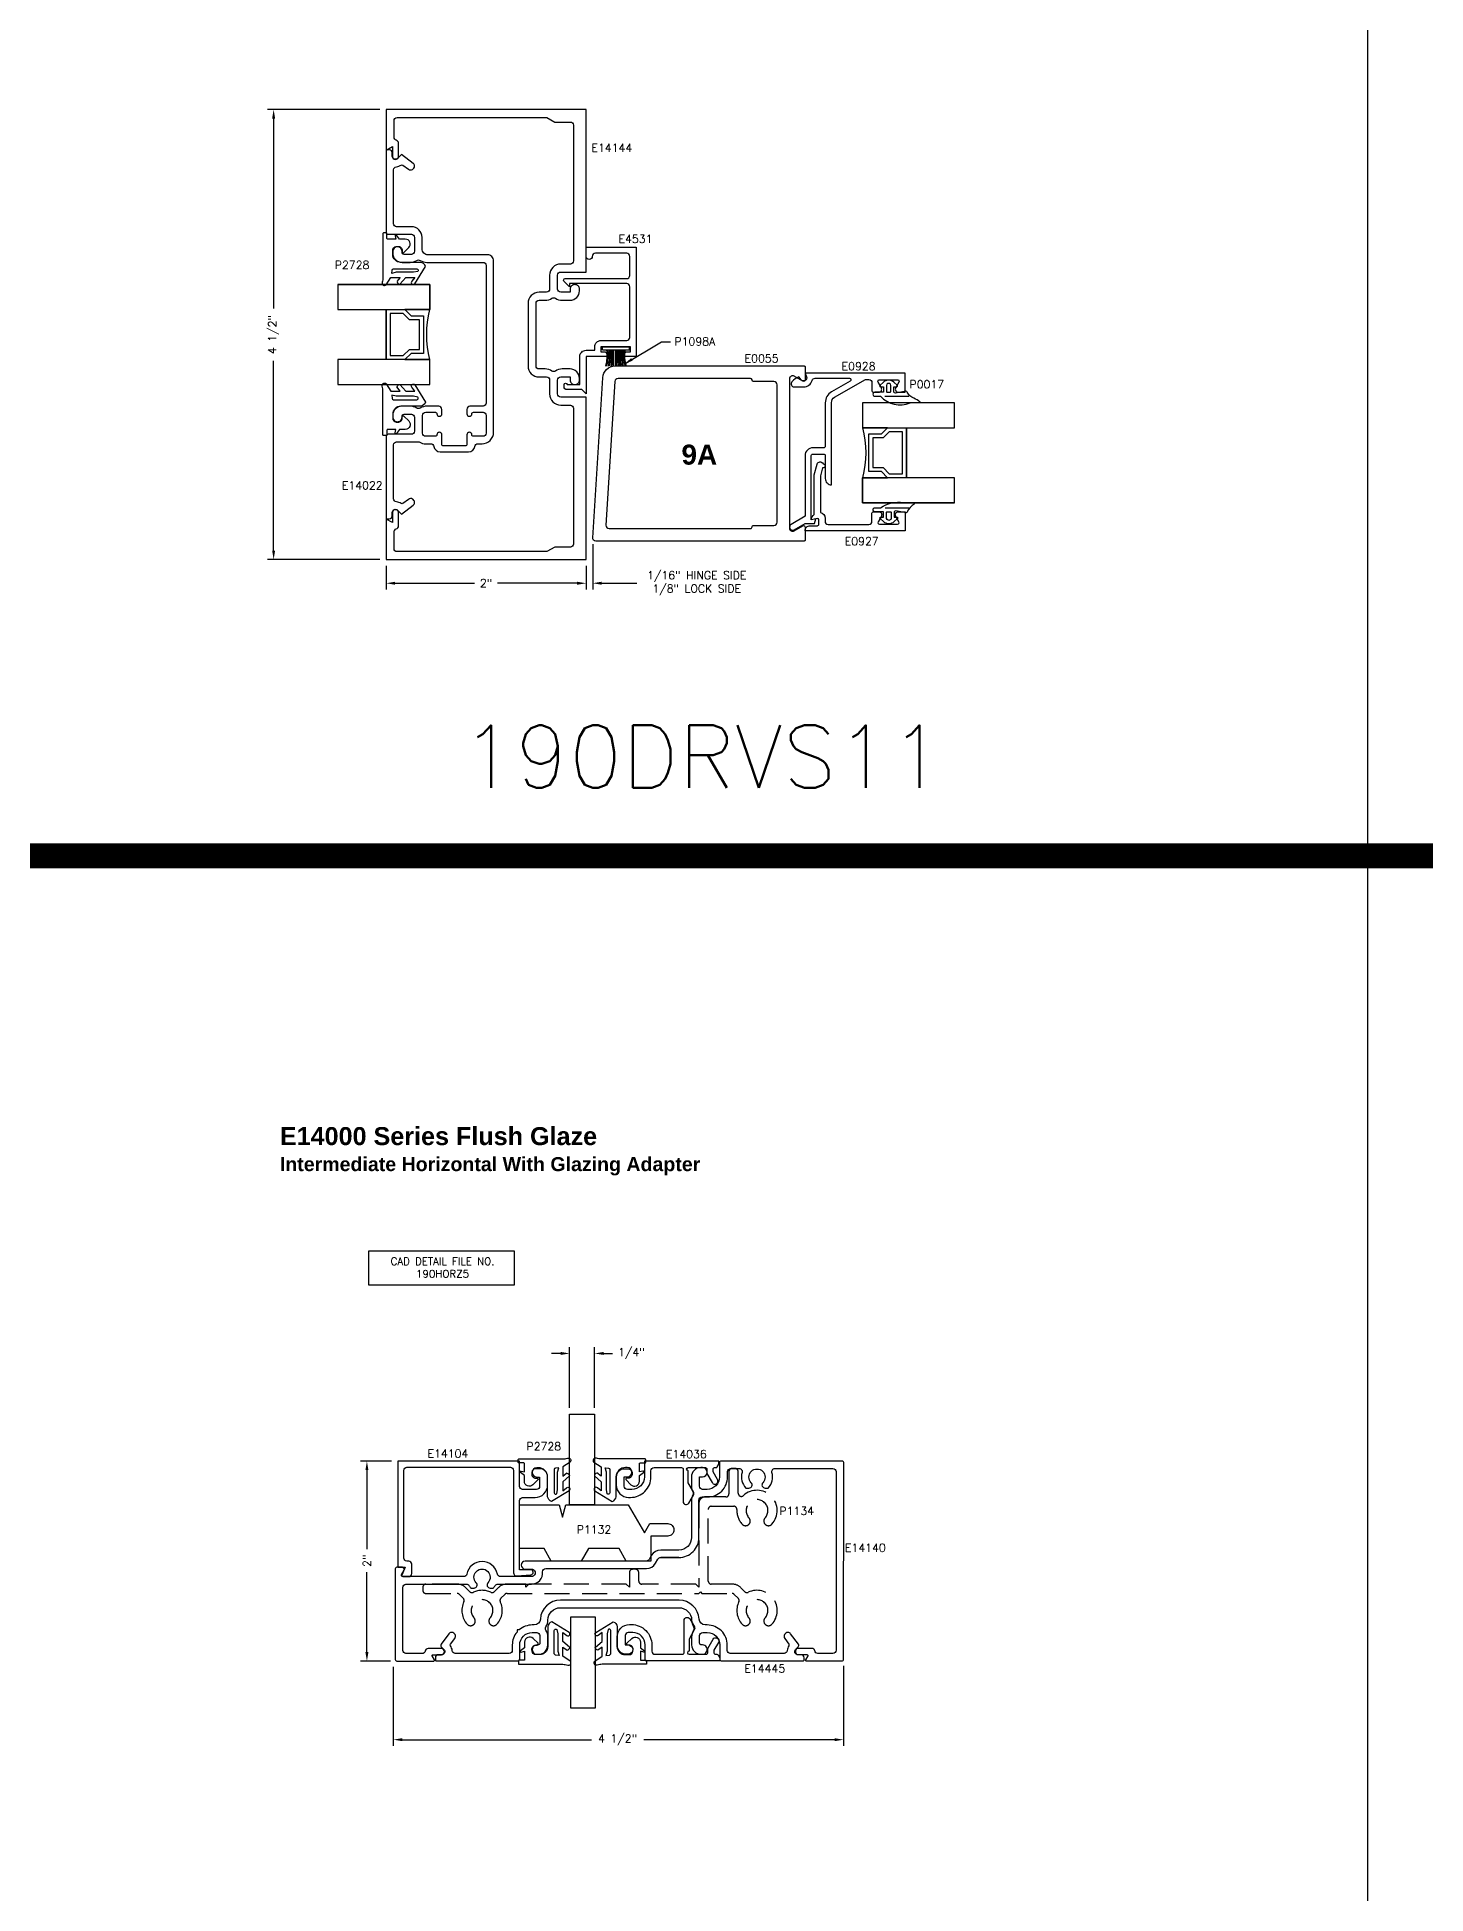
# Model space of a CAD drawing. Extents: x 0 to 139, y -24 to 89.
# Drawn here: x 28.54 to 42.43, y 29.16 to 47.72 of the extents above; entities that cross this region are included whole.
import ezdxf

# ---------------------------------------------------------------- set-up
doc = ezdxf.new("R2010")
doc.units = 0
doc.header["$MEASUREMENT"] = 0
doc.linetypes.add('HIDDEN', pattern=[0.375, 0.25, -0.125])
doc.layers.get('DEFPOINTS').update_dxf_attribs({"linetype": 'CONTINUOUS'})
for name, color, linetype in [('R-ANNO-DIMS', 3, 'CONTINUOUS'), ('R-ANNO-TEXT', 6, 'CONTINUOUS'), ('R-DET1', 4, 'CONTINUOUS'), ('R-DET2', 2, 'CONTINUOUS'), ('R-DET3', 5, 'CONTINUOUS'), ('R-OTLN', 1, 'CONTINUOUS'), ('R-PAT1', 5, 'CONTINUOUS'), ('TITLE', 7, 'CONTINUOUS')]:
    doc.layers.add(name, color=color, linetype=linetype)
doc.styles.get("Standard").update_dxf_attribs({"font": 'simplex'})
doc.dimstyles.new('1X', dxfattribs={"dimtxt": 0.08, "dimasz": 0.09, "dimexe": 0.0625, "dimexo": 0.0625, "dimgap": 0.062, "dimtad": 0, "dimdec": 5, "dimzin": 4, "dimtxsty": 'STANDARD', "dimcen": 0, "dimclrd": 256, "dimclre": 256, "dimclrt": 256, "dimazin": 3, "dimtfac": 1, "dimtdec": 5, "dimtofl": 0, "dimtmove": 0, "dimatfit": 3, "dimtolj": 1, "dimtzin": 4})

# ---------------------------------------------------------------- blocks, each defined once
blk = doc.blocks.new('*D42')
at = {"layer": 'DEFPOINTS', "color": 0}
for p in [(30.909, 46.999), (32.034, 46.999), (32.034, 42.499)]:
    blk.add_point(p, dxfattribs=at)
at = {"layer": 'R-ANNO-DIMS'}
for p, q in [((31.971, 46.999), (30.846, 46.999)), ((30.909, 46.909), (30.909, 45.011)), ((30.909, 42.589), (30.909, 44.487)), ((31.971, 42.499), (30.846, 42.499))]:
    blk.add_line(p, q, dxfattribs=at)
for points in [[(30.894, 46.909), (30.924, 46.909), (30.909, 46.999)], [(30.894, 42.589), (30.924, 42.589), (30.909, 42.499)]]:
    blk.add_solid(points, dxfattribs=at)
at = {"layer": 'R-ANNO-DIMS', "insert": (30.909, 44.749), "char_height": 0.08, "attachment_point": 5, "rotation": 90}
blk.add_mtext('\\A1;4 1/2"', dxfattribs=at)
blk = doc.blocks.new('*D43')
at = {"layer": 'DEFPOINTS', "color": 0}
for p in [(32.034, 42.499), (34.034, 42.499), (34.034, 42.263)]:
    blk.add_point(p, dxfattribs=at)
at = {"layer": 'R-ANNO-DIMS'}
for p, q in [((32.034, 42.437), (32.034, 42.2)), ((34.034, 42.437), (34.034, 42.2)), ((32.124, 42.263), (32.918, 42.263)), ((33.944, 42.263), (33.149, 42.263))]:
    blk.add_line(p, q, dxfattribs=at)
for points in [[(32.124, 42.278), (32.124, 42.248), (32.034, 42.263)], [(33.944, 42.278), (33.944, 42.248), (34.034, 42.263)]]:
    blk.add_solid(points, dxfattribs=at)
at = {"layer": 'R-ANNO-DIMS', "insert": (33.034, 42.263), "char_height": 0.08, "attachment_point": 5}
blk.add_mtext('\\A1;2"', dxfattribs=at)
blk = doc.blocks.new('*D44')
at = {"layer": 'DEFPOINTS', "color": 0}
for p in [(34.1, 42.716), (34.034, 42.499), (34.1, 42.263)]:
    blk.add_point(p, dxfattribs=at)
at = {"layer": 'R-ANNO-DIMS'}
for p, q in [((34.1, 42.654), (34.1, 42.2)), ((34.034, 42.437), (34.034, 42.2)), ((33.944, 42.263), (33.854, 42.263)), ((34.19, 42.263), (34.543, 42.263))]:
    blk.add_line(p, q, dxfattribs=at)
for points in [[(33.944, 42.278), (33.944, 42.248), (34.034, 42.263)], [(34.19, 42.278), (34.19, 42.248), (34.1, 42.263)]]:
    blk.add_solid(points, dxfattribs=at)
at = {"layer": 'R-ANNO-DIMS', "insert": (35.14, 42.263), "char_height": 0.08, "attachment_point": 5}
blk.add_mtext('\\A1;1/16" HINGE SIDE\\P1/8" LOCK SIDE', dxfattribs=at)
blk = doc.blocks.new('*D60')
at = {"layer": 'DEFPOINTS', "color": 0}
for p in [(32.106, 31.492), (36.609, 31.503), (36.609, 30.7)]:
    blk.add_point(p, dxfattribs=at)
at = {"layer": 'R-ANNO-DIMS'}
for p, q in [((32.106, 31.429), (32.106, 30.638)), ((36.609, 31.44), (36.609, 30.638)), ((32.196, 30.7), (34.087, 30.7)), ((36.519, 30.7), (34.611, 30.7))]:
    blk.add_line(p, q, dxfattribs=at)
for points in [[(32.196, 30.715), (32.196, 30.685), (32.106, 30.7)], [(36.519, 30.715), (36.519, 30.685), (36.609, 30.7)]]:
    blk.add_solid(points, dxfattribs=at)
at = {"layer": 'R-ANNO-DIMS', "insert": (34.349, 30.7), "char_height": 0.08, "attachment_point": 5}
blk.add_mtext('\\A1;4 1/2"', dxfattribs=at)
blk = doc.blocks.new('*D61')
at = {"layer": 'DEFPOINTS', "color": 0}
for p in [(31.842, 33.485), (32.151, 33.485), (32.14, 31.486)]:
    blk.add_point(p, dxfattribs=at)
at = {"layer": 'R-ANNO-DIMS'}
for p, q in [((32.089, 33.485), (31.779, 33.485)), ((31.842, 33.395), (31.842, 32.605)), ((31.842, 31.576), (31.842, 32.374)), ((32.078, 31.486), (31.779, 31.486))]:
    blk.add_line(p, q, dxfattribs=at)
for points in [[(31.827, 33.395), (31.857, 33.395), (31.842, 33.485)], [(31.827, 31.576), (31.857, 31.576), (31.842, 31.486)]]:
    blk.add_solid(points, dxfattribs=at)
at = {"layer": 'R-ANNO-DIMS', "insert": (31.842, 32.49), "char_height": 0.08, "attachment_point": 5, "rotation": 90}
blk.add_mtext('\\A1;2"', dxfattribs=at)
blk = doc.blocks.new('WEATHERING')
at = {"layer": 'R-DET2'}
for p, q in [((0, 0), (0, -0.27)), ((0, 0), (0.03, 0)), ((0.03, 0), (0.03, -0.27)), ((0, -0.129), (-0.16, -0.129)), ((0, -0.139), (-0.16, -0.139)), ((0, -0.27), (0.03, -0.27))]:
    blk.add_line(p, q, dxfattribs=at)
for centre, radius, start, end in [((-0.056, 0.313), 0.361, 253.2416, 278.8875), ((-0.056, 0.313), 0.371, 253.7056, 278.6489), ((-0.057, 0.486), 0.557, 259.3278, 275.8729), ((-0.057, 0.486), 0.566, 259.5182, 275.7701), ((-0.063, 0.677), 0.77, 262.7557, 274.6832), ((-0.063, 0.677), 0.78, 262.849, 274.6238), ((-0.066, 1.463), 1.578, 266.5833, 272.3941), ((-0.067, -1.773), 1.619, 87.6382, 93.304), ((-0.064, -0.966), 0.8, 85.4377, 96.9231), ((-0.064, -0.966), 0.79, 85.3793, 97.0112), ((-0.058, -0.769), 0.58, 84.3053, 100.1631), ((-0.058, -0.769), 0.57, 84.2043, 100.3432), ((-0.056, -0.591), 0.38, 81.4567, 105.8164), ((-0.056, -0.591), 0.37, 81.2223, 106.2556)]:
    blk.add_arc(centre, radius, start, end, dxfattribs=at)
blk = doc.blocks.new('*D273')
at = {"layer": 'DEFPOINTS', "color": 0}
for p in [(34.119, 34.562), (33.869, 33.954), (34.119, 33.954)]:
    blk.add_point(p, dxfattribs=at)
at = {"layer": 'R-ANNO-DIMS', "linetype": 'BYBLOCK'}
for p, q in [((33.779, 34.562), (33.689, 34.562)), ((33.869, 34.017), (33.869, 34.624)), ((34.119, 34.017), (34.119, 34.624)), ((34.209, 34.562), (34.299, 34.562))]:
    blk.add_line(p, q, dxfattribs=at)
at = {"layer": 'R-ANNO-DIMS'}
for points in [[(33.779, 34.577), (33.779, 34.547), (33.869, 34.562)], [(34.209, 34.577), (34.209, 34.547), (34.119, 34.562)]]:
    blk.add_solid(points, dxfattribs=at)
at = {"layer": 'R-ANNO-DIMS', "insert": (34.487, 34.562), "char_height": 0.08, "attachment_point": 5}
blk.add_mtext('\\A1;1/4"', dxfattribs=at)
blk = doc.blocks.new('P2728_GASKET')
at = {"layer": 'R-DET2'}
blk.add_lwpolyline([(86.461, 33.362), (86.567, 33.537, 0.301952), (86.52, 33.577), (86.32, 33.577, -0.414214), (86.24, 33.657), (86.24, 33.695, -0.388879), (86.276, 33.735), (86.292, 33.736, -0.440011), (86.336, 33.696), (86.336, 33.682, 0.668179), (86.353, 33.675), (86.401, 33.724, 0.668179), (86.366, 33.809), (86.307, 33.809), (86.279, 33.849, 0.836323), (86.264, 33.842), (86.273, 33.809), (86.189, 33.809, -0.414214), (86.183, 33.815), (86.183, 33.865, 0.414214), (86.177, 33.871), (86.149, 33.871, 0.414214), (86.143, 33.865), (86.143, 33.427, -0.083245), (86.135, 33.378), (86.135, 33.378)], format="xyb", dxfattribs=at)
for points in [[(86.174, 33.352), (86.223, 33.426), (86.314, 33.426), (86.283, 33.384)], [(86.313, 33.359), (86.371, 33.426), (86.462, 33.426), (86.431, 33.388)]]:
    blk.add_lwpolyline(points, dxfattribs=at)
blk.add_lwpolyline([(86.235, 33.499, -0.372312), (86.249, 33.512), (86.48, 33.512, -0.668179), (86.49, 33.486), (86.448, 33.478), (86.274, 33.478), (86.23, 33.465)], format="xyb", close=True, dxfattribs=at)
at = {"layer": 'R-DET2', "ltscale": 0.1}
for centre, radius, start, end in [((86.157, 33.369), 0.0237, 157.7655, 314.5007), ((86.313, 33.388), 0.0297, 188.4603, 270), ((86.446, 33.375), 0.0199, 139.7022, 319.7022)]:
    blk.add_arc(centre, radius, start, end, dxfattribs=at)

msp = doc.modelspace()

# ---------------------------------------------------------------- linework, layer by layer
at = {"layer": 'R-ANNO-TEXT'}
msp.add_lwpolyline([(31.8616183, 35.5862339), (33.3130983, 35.5862339), (33.3130983, 35.2441711), (31.8616183, 35.2441711)], close=True, dxfattribs=at)
at = {"layer": 'R-DET1'}
for points in [[(32.3928929, 45.6082803), (32.3928929, 45.7102803), (32.3928929, 45.7212803, 0.414151258), (32.2868929, 45.8272803), (32.1388929, 45.8272803, -0.4133333333), (32.1088929, 45.8572803), (32.1088929, 46.3969803, -0.3842927381), (32.1368929, 46.4277803, 0.1250270914), (32.1850929, 46.4447803, -0.3082190999), (32.2022929, 46.4442803), (32.2579929, 46.4027803, 0.6157428407), (32.3178929, 46.4328803), (32.3178929, 46.4360803, 0.2391768851), (32.3053929, 46.4609803), (32.1866929, 46.5492803), (32.1487929, 46.5113803, -0.667873573), (32.0958929, 46.5332803), (32.0958929, 46.5652803, 0.4161327233), (32.0648929, 46.5962803), (32.0338929, 46.5962803), (32.0338929, 45.7722803, 0.4142135624), (32.0538929, 45.7522803), (32.2868929, 45.7522803, -0.4161327233), (32.3178929, 45.7212803), (32.3178929, 45.5822803, -0.4129032258), (32.2868929, 45.5512803), (32.2128929, 45.5512803, -0.4142135624), (32.1928929, 45.5712803), (32.1928929, 45.5796803, 1.0118394562), (32.0998929, 45.5807803), (32.0998929, 45.5642803, 0.4139789032), (32.1928929, 45.4712803), (32.2731929, 45.4712803, 0.1438656715), (32.3406929, 45.4911803, -0.2925397147), (32.3741929, 45.4911803, 0.1430626198), (32.4416929, 45.4712803), (33.0028929, 45.4712803, -0.4161327233), (33.0338929, 45.4402803), (33.0338929, 44.0642803, -0.4129032258), (33.0028929, 44.0332803), (32.8725007, 44.0322807, 0.4142135624), (32.8415007, 44.0012807), (32.8415007, 43.9572807, 0.4142135624), (32.8665007, 43.9322807, 0.4142135624), (32.8915007, 43.9572807, -0.4142135624), (32.9065007, 43.9722807), (33.0035007, 43.9722807, -0.4142135624), (33.0345007, 43.9412807), (33.0345007, 43.7632807, -0.4142135624), (33.0035007, 43.7322807), (32.9065007, 43.7322807, -0.4142135624), (32.8915007, 43.7472807, 0.4142135624), (32.8665007, 43.7722807, 0.4142135624), (32.8415007, 43.7472807), (32.8415007, 43.6522804, -0.4142135624), (32.8265007, 43.6372804), (32.6065007, 43.6372804, -0.4142135624), (32.5915007, 43.6522804), (32.5915007, 43.7472807, 0.4142135624), (32.5665007, 43.7722807, 0.4142135624), (32.5415007, 43.7472807, -0.4142135624), (32.5265007, 43.7322807), (32.4295007, 43.7322807, -0.4142135624), (32.3985007, 43.7632807), (32.3985007, 43.9412807, -0.4142135624), (32.4295007, 43.9722807), (32.5265007, 43.9722807, -0.4142135624), (32.5415007, 43.9572807, 0.4142135624), (32.5665007, 43.9322807, 0.4142135624), (32.5915007, 43.9572807), (32.5915007, 44.0012807, 0.4142135794), (32.5605007, 44.0322807), (32.4416929, 44.0332803), (32.4416929, 44.0332803, 0.1444870806), (32.3741929, 44.0134803, -0.2925397147), (32.3406929, 44.0134803, 0.1452865705), (32.2731929, 44.0332803), (32.1928929, 44.0332803, 0.4150537634), (32.0998929, 43.9402803), (32.0998929, 43.9237803, 1.0129010917), (32.1928929, 43.9249803), (32.1928929, 43.9332803, -0.4142135624), (32.2128929, 43.9532803), (32.2868929, 43.9532803, -0.4161327233), (32.3178929, 43.9222803), (32.3178929, 43.7832803, -0.4129032258), (32.2868929, 43.7522803), (32.0538929, 43.7522803, 0.4142135624), (32.0338929, 43.7322803), (32.0338929, 42.9082803), (32.0648929, 42.9082803, 0.4129032258), (32.0958929, 42.9392803), (32.0958929, 42.9712803, -0.6690389661), (32.1487929, 42.9932803), (32.1866929, 42.9552803), (32.3053929, 43.0436803, 0.2383281561), (32.3178929, 43.0684803), (32.3178929, 43.0717803, 0.6157428407), (32.2579929, 43.1018803), (32.2022929, 43.0603803, -0.3082190999), (32.1850929, 43.0598803, 0.1213374475), (32.1368929, 43.0768803, -0.3842927381), (32.1088929, 43.1076803), (32.1088929, 43.6472803, -0.4164105801), (32.1388665, 43.6772804), (32.3554742, 43.6772804, -0.1327057146), (32.3710852, 43.6730628, 0.1327057146), (32.4295007, 43.6572807), (32.4814137, 43.6572807, -0.3737096001), (32.5121094, 43.6306139, 0.3737096001), (32.5735007, 43.5772804), (32.8595007, 43.5772804, 0.3737096001), (32.920892, 43.6306139, -0.3737096001), (32.9515876, 43.6572807), (32.9928929, 43.6572807, 0.4142135624), (33.1088929, 43.7732807), (33.1088929, 45.4862803, 0.4150009834), (33.0488929, 45.5462803), (32.4548929, 45.5462803, -0.4145170493)], [(33.9715317, 44.530737, -0.4142135624), (34.0335317, 44.592737), (34.1205317, 44.592737), (34.1205327, 44.627737, -0.4142135624), (34.1825327, 44.689737), (34.4405317, 44.689736, 0.4142135624), (34.4715317, 44.720736), (34.4715317, 45.228235, 0.4142135624), (34.4405317, 45.259235), (33.8685317, 45.259235), (33.8685317, 45.228235), (33.8128811, 45.2838855, -0.6681786379), (33.8233817, 45.309236), (34.4405317, 45.309235, 0.4142135624), (34.4715317, 45.340235), (34.4715317, 45.531486, 0.4142135624), (34.4405317, 45.562486), (34.1265317, 45.562486, 0.4233808722), (34.0955337, 45.530486, -0.9999838711), (34.0335317, 45.530487), (34.0335317, 45.624487), (34.5335317, 45.624487), (34.5335317, 44.530737), (34.4205317, 44.530737), (34.4205317, 44.554737, -0.4142135624), (34.4435317, 44.577737), (34.4775327, 44.577736), (34.4775327, 44.627737), (34.1825327, 44.627737), (34.1825327, 44.577736), (34.2175317, 44.577737, -0.4142135624), (34.2405317, 44.554737), (34.2405317, 44.530737), (34.0335317, 44.530737), (34.0335317, 44.156236), (33.9905317, 44.199236), (33.8445317, 44.199237, -0.4142135624), (33.8135317, 44.230237), (33.8135317, 44.249237, -1), (33.8435317, 44.249237), (33.9715317, 44.249237)], [(36.4879841, 43.5865359), (36.4879841, 44.0685498, -0.2679441748), (36.5189841, 44.1222438), (36.8271999, 44.3001918), (36.8619842, 44.3001918, -0.4142135624), (36.8929842, 44.2691918), (36.8929842, 44.1871918, 0.4142135624), (36.9079842, 44.1721918), (36.9599843, 44.1721918, 0.5773502019), (36.986831, 44.2186918), (36.9544994, 44.2746918, -0.5773502019), (36.9674898, 44.2971918), (37.1494788, 44.2971918, -0.5773519876), (37.1624691, 44.2746917), (37.1301372, 44.2186919, 0.5773519876), (37.1569839, 44.1721918), (37.2239841, 44.1721918), (37.2239841, 44.3621918), (36.2239842, 44.3621918), (36.2377706, 44.3276965, -0.8690756106), (36.1844933, 44.2971864), (36.1619845, 44.3261919, 0.1233324455), (36.0916604, 44.2775188, 0.6447667401), (36.1149162, 44.2261918), (36.2089841, 44.2261918, 0.3306536284), (36.2951368, 44.2901587, -0.3306533202), (36.3248116, 44.3121918), (36.6680027, 44.3121918, -0.7673263224), (36.6755027, 44.2842014), (36.4884841, 44.1762258, 0.2679502201), (36.4259841, 44.0679728), (36.4259841, 43.6331919, -0.4142135624), (36.4099841, 43.6171919), (36.3019841, 43.6171919, 0.4142135624), (36.2239841, 43.5391919), (36.2239841, 42.932079), (36.0844841, 42.8515386, 1), (36.1154841, 42.797845), (36.2239842, 42.8604875), (36.3196585, 42.8604875), (36.3319841, 42.9064876), (36.2859841, 42.8983765), (36.2859841, 43.5391919, -0.4142135624), (36.3019841, 43.5551919), (36.4099841, 43.5551919, -0.4142135624), (36.4259841, 43.5391919), (36.4259841, 43.3091919, 0.4142135624), (36.4879841, 43.2471919)], [(37.156984, 42.9783764), (37.223984, 42.9783764), (37.223984, 42.7883764), (36.2239842, 42.7883764, -0.4142136795), (36.2739842, 42.8383764), (36.3469841, 42.8383765, 0.4142135624), (36.3619841, 42.8533765), (36.3619841, 42.8939011, 0.4663063931), (36.3443794, 42.9086732), (36.2859841, 42.8983765, -0.2521277737), (36.3159844, 42.9503761), (36.3159841, 43.3453766), (36.3449286, 43.4533993, -0.7157527911), (36.4034784, 43.4573085, -1.1795036867), (36.3996397, 43.4180341), (36.377984, 43.3372131), (36.377984, 42.9716737, -0.3397134022), (36.4239841, 42.9117773), (36.4239841, 42.8813765, 0.4142135232), (36.4549841, 42.8503764), (36.861984, 42.8503764, 0.4142136569), (36.892984, 42.8813764), (36.892984, 42.9633764, -0.4142135624), (36.907984, 42.9783764), (36.959984, 42.9783764, -0.5773651401), (36.9868301, 42.9318752), (36.9544992, 42.8758765, 0.5773517472), (36.9674895, 42.8533764), (37.1494786, 42.8533765, 0.5773513623), (37.1624689, 42.8758764), (37.1302351, 42.9317081, -0.5794456886), (37.156984, 42.9783764, 1)], [(33.5241156, 33.1213916, 0.4144), (33.6491156, 33.2463916), (33.6491156, 33.3263916, 0.4139789032), (33.5561156, 33.4193916), (33.5396156, 33.4193916, 1), (33.5396156, 33.3263916), (33.5691156, 33.3263916), (33.5691156, 33.2323916, -0.4129032258), (33.5381156, 33.2013916), (33.3991156, 33.2013916, -0.4129032258), (33.3681156, 33.2323916), (33.3681156, 33.4853916), (32.1510156, 33.4853916), (32.1510156, 32.4233916), (32.2260156, 32.4233916), (32.1934156, 32.3529916, 0.5484584395), (32.2080156, 32.3303916), (32.2610156, 32.3303916, 0.4133333333), (32.2910156, 32.3603916), (32.2910156, 32.4233916), (32.2910156, 32.4543916, 0.4129032258), (32.2600156, 32.4853916), (32.2410156, 32.4853916, -0.4133333333), (32.2110156, 32.5153916), (32.2110156, 33.3923916, -0.4129032258), (32.2420156, 33.4233916), (33.2771156, 33.4233916, -0.4129032258), (33.3081156, 33.3923916), (33.3081156, 32.3691916, 0.4379270187), (33.3416156, 32.3382916), (33.4819156, 32.3494916, 0.963981017), (33.4800156, 32.3993916), (33.3681156, 32.3993916), (33.3681156, 33.0903916, -0.4129032258), (33.3991156, 33.1213916), (33.5241156, 33.1213916)], [(35.348597, 33.3009277), (35.303545, 33.3789388), (35.303545, 33.4053906, -0.4142135624), (35.318545, 33.4203906), (35.3326581, 33.4203906, 0.2678077575), (35.3456445, 33.4278838), (35.361545, 33.4553906), (35.361545, 33.4863906), (34.616545, 33.4863906), (34.616545, 33.3273906, -0.4142135624), (34.491545, 33.2023906), (34.446545, 33.2023906, -0.4129032258), (34.415545, 33.2333906), (34.415545, 33.3273906), (34.445045, 33.3273906, 1), (34.445045, 33.4203906), (34.428545, 33.4203906, 0.4150537634), (34.335545, 33.3273906), (34.335545, 33.2473906, 0.4120367457), (34.459545, 33.1223906), (34.477545, 33.1223906, 0.4142135624), (34.682545, 33.3273906), (34.682545, 33.3893906, -0.4142135624), (34.713545, 33.4203906), (34.989545, 33.4203906, -0.4142135624), (35.004545, 33.4053906), (35.004545, 33.0818906, 0.7660915713), (35.062345, 33.0663906), (35.107545, 33.1446906, 0.2613254343), (35.106945, 33.1767906), (35.054545, 33.2675906), (35.054545, 33.3893906, -0.4133333333), (35.039545, 33.4043906), (35.039545, 33.4053906, -0.4133333333), (35.054545, 33.4203906), (35.226545, 33.4203906, -0.4142135624), (35.241545, 33.4053906), (35.241545, 33.3623906), (35.294897, 33.2699277, 1)], [(35.1092758, 31.794516, 0.1452865705), (35.0894758, 31.727016), (35.0894758, 31.646716, 0.4150537634), (35.1824758, 31.553716), (35.1989758, 31.553716, 1.0129010917), (35.1977758, 31.646716), (35.1894758, 31.646716, -0.4142135624), (35.1694758, 31.666716), (35.1694758, 31.740716, -0.4161327233), (35.2004758, 31.771716), (35.2454758, 31.771716, -0.4142135624), (35.3704758, 31.646716), (35.3704758, 31.507716, 0.4142135624), (35.3904758, 31.487716), (36.2044758, 31.487716, 0.4142135624), (36.2144758, 31.497716), (36.2144758, 31.518716, 0.4129032258), (36.1834758, 31.549716), (36.1514758, 31.549716, -0.6690389661), (36.1294758, 31.602616), (36.1552197, 31.6282922, 0.3726509123), (36.1571367, 31.6543989), (36.0790758, 31.759216, 0.2383281561), (36.0542758, 31.771716), (36.0509758, 31.771716, 0.6157428407), (36.0208758, 31.711816), (36.0623758, 31.656116, -0.3082190999), (36.0628758, 31.638916, 0.1213374475), (36.0458758, 31.590716, -0.3842927381), (36.0150758, 31.562716), (35.4754758, 31.562716, -0.4166706115), (35.4454758, 31.592716), (35.4454758, 31.646716, 0.4142135624), (35.2454758, 31.846716), (35.2261014, 31.846716, -0.3986406071), (35.16419, 31.905403, 0.3986406071), (34.9644758, 32.094716), (33.7764758, 32.094716, 0.3986406071), (33.5767615, 31.905403, -0.3986406071), (33.5148501, 31.846716), (33.4954758, 31.846716, 0.1786830484), (33.3655238, 31.798744), (33.3434478, 31.798744), (33.3434478, 31.7766679, 0.1786830484), (33.2954758, 31.646716), (33.2954758, 31.592716, -0.4133333333), (33.2654758, 31.562716), (32.7257758, 31.562716, -0.3842927381), (32.6949758, 31.590716, 0.1250270914), (32.6779758, 31.638916, -0.3082190999), (32.6784758, 31.656116), (32.7199758, 31.711816, 0.6157428407), (32.6898758, 31.771716), (32.6866758, 31.771716, 0.2391768851), (32.6617758, 31.759216), (32.5837879, 31.6543784, 0.3721215311), (32.5856927, 31.6282991), (32.6113758, 31.602616, -0.667873573), (32.5894758, 31.549716), (32.5574758, 31.549716, 0.4161327233), (32.5264758, 31.518716), (32.5264758, 31.497716, 0.4142135624), (32.5364758, 31.487716), (33.3504758, 31.487716, 0.4142135624), (33.3704758, 31.507716), (33.3704758, 31.646716, -0.4142135624), (33.4954758, 31.771716), (33.5404758, 31.771716, -0.4129032258), (33.5714758, 31.740716), (33.5714758, 31.666716, -0.4142135624), (33.5514758, 31.646716), (33.5430758, 31.646716, 1.0118394562), (33.5419758, 31.553716), (33.5584758, 31.553716, 0.4139789032), (33.6514758, 31.646716), (33.6514758, 31.727016, 0.1438656715), (33.6315758, 31.794516, -0.2925397147), (33.6315758, 31.828016, 0.1425656593), (33.6514749, 31.8952715, -0.4129124678), (33.7764737, 32.019716), (34.9644763, 32.019716, -0.4135158467), (35.0894759, 31.8950138, 0.143455795), (35.1092758, 31.828016, -0.2925397147)]]:
    msp.add_lwpolyline(points, format="xyb", close=True, dxfattribs=at)
at = {"layer": 'R-DET2'}
for points in [[(31.5521927, 45.2490786), (31.5521926, 44.9990786), (32.4713931, 44.9990786), (32.4713931, 45.2490786), (31.5521926, 45.2490786), (32.4713931, 45.2490786), (32.4713931, 44.9990786), (32.2213931, 44.9990786), (32.2833931, 44.9370786), (32.4083931, 44.9370786), (32.4083931, 44.5610786), (32.2833931, 44.5610786), (32.2213931, 44.4990786), (32.0333931, 44.4990786), (32.0333931, 44.9990786), (32.0333931, 44.4990786), (31.5521926, 44.4990786), (31.5521926, 44.2490786), (32.4713931, 44.2490786), (32.4713931, 44.4990786), (32.2213931, 44.4990786), (32.4713931, 44.4990786, -0.1233101835), (32.4713931, 44.9990786, 1.5690044203)], [(37.7187321, 43.0679065), (37.7187323, 43.3179065), (36.7995317, 43.3179065), (36.7995317, 43.0679065), (37.7187323, 43.0679065), (36.7995317, 43.0679065), (36.7995317, 43.3179065), (37.0495317, 43.3179065), (36.9875317, 43.3799065), (36.8625317, 43.3799065), (36.8625317, 43.7559065), (36.9875317, 43.7559065), (37.0495317, 43.8179065), (37.2375317, 43.8179065), (37.2375317, 43.3179065), (37.2375317, 43.8179065), (37.7187323, 43.8179065), (37.7187323, 44.0679065), (36.7995317, 44.0679065), (36.7995317, 43.8179065), (37.0495317, 43.8179065), (36.7995317, 43.8179065, -0.1233101835), (36.7995317, 43.3179065, 1.5690044203)]]:
    msp.add_lwpolyline(points, format="xyb", dxfattribs=at)
for points in [[(32.0733931, 44.9590786), (32.0733931, 44.5390786), (32.2048246, 44.5390786), (32.2668246, 44.6010786), (32.3683931, 44.6010786), (32.3683931, 44.8970786), (32.2668246, 44.8970786), (32.2048246, 44.9590786), (32.0733931, 44.9590786)], [(37.0213019, 44.1340044), (37.261078, 44.1342521)], [(37.1975317, 43.3579065), (37.1975317, 43.7779065), (37.0661003, 43.7779065), (37.0041003, 43.7159065), (36.9025317, 43.7159065), (36.9025317, 43.4199065), (37.0041003, 43.4199065), (37.0661003, 43.3579065), (37.1975317, 43.3579065)], [(37.0234911, 43.0183763), (37.2632671, 43.0181285)], [(33.8689478, 33.0483916), (33.8689478, 33.9541282), (34.1189478, 33.9541282), (34.1189478, 33.0483916), (33.8689478, 33.0483913)], [(33.8785834, 31.9252159), (33.8785834, 31.019479), (34.1285834, 31.019479), (34.1285834, 31.9252159), (33.8785834, 31.9252159)]]:
    msp.add_lwpolyline(points, dxfattribs=at)
for points in [[(37.2756115, 44.0669469), (37.3737201, 44.0731007, 0.1022612087), (37.3128592, 44.1125205, -0.1690634905), (37.243953, 44.1744761, 0.3788088369), (37.2333004, 44.1823569), (37.1279837, 44.1631429, -0.3462419148), (37.1121122, 44.1731049), (37.1121122, 44.2271918), (37.1423094, 44.2283026, 0.6086559015), (37.1477128, 44.2414474), (37.1111601, 44.2737581, 0.3786170875), (37.0080642, 44.2737581), (36.9715115, 44.2414474, 0.6086559015), (36.9769149, 44.2283026), (37.0071122, 44.2271918), (37.0071122, 44.1721918), (36.9221122, 44.1721918, 1), (36.9221122, 44.1321918), (36.9771517, 44.1321918, 0.3093345935)], [(37.0521122, 44.2600518, 0.3419987131), (37.0371122, 44.2406869), (37.0371122, 44.1820044, 0.4142135624), (37.0451122, 44.1740044), (37.0741122, 44.1740044, 0.4142135624), (37.0821122, 44.1820044), (37.0821122, 44.2406869, 0.3419987131), (37.0671122, 44.2600518, 0.1270166538)], [(37.2071587, 43.0699639), (37.3052673, 43.067262, -0.4770370124), (37.3150483, 43.0551809, 0.1493484825), (37.2461421, 42.9760919, -0.3788088369), (37.2354894, 42.968211), (37.1301728, 42.9874251, 0.3462419148), (37.1143013, 42.9774632), (37.1143012, 42.9233762), (37.1444985, 42.9222654, -0.6086559015), (37.1499018, 42.9091206), (37.1133491, 42.87681, -0.3786170875), (37.0102532, 42.8768101), (36.9737006, 42.9091208, -0.6086559015), (36.979104, 42.9222655), (37.0093012, 42.9233763), (37.0093013, 42.9783763), (36.9243013, 42.9783764, -1), (36.9243013, 43.0183764), (36.9793408, 43.0183764, -0.1917386341)], [(37.0543012, 42.8923289, -0.3419987131), (37.0393012, 42.9116939), (37.0393013, 42.9703763, -0.4142135624), (37.0473013, 42.9783763), (37.0763013, 42.9783763, -0.4142135624), (37.0843013, 42.9703763), (37.0843012, 42.9116938, -0.3419987131), (37.0693012, 42.8923289, -0.1270166538)], [(34.0580893, 32.6113906), (33.9859205, 32.4863906), (33.6862262, 32.4863906), (33.6140574, 32.6113906), (33.3681156, 32.6113906), (33.3681156, 33.0483916), (33.7644269, 33.0483916), (33.7979205, 32.9233916), (33.8314142, 33.0483916), (34.4555529, 33.0483916), (34.6182213, 32.7666416), (34.6723479, 32.8603916), (34.8498422, 32.8603916, -0.4142135624), (34.9118422, 32.7983916), (34.9118422, 32.7973916, -0.4142135624), (34.8498422, 32.7353916), (34.6806156, 32.7353916), (34.6806156, 32.4863906), (34.4359205, 32.4863906), (34.3637517, 32.6113906)]]:
    msp.add_lwpolyline(points, format="xyb", close=True, dxfattribs=at)
at = {"layer": 'R-DET3', "linetype": 'HIDDEN'}
msp.add_lwpolyline([(35.6034915, 32.8472561, 0.4311315419), (35.6692842, 32.8628758, 0.3278181232), (35.6632423, 32.9176007, -2.2780811719), (35.8237107, 32.9176007, 0.3278181232), (35.8176688, 32.8628758, 0.5062303828), (35.8921673, 32.8546509, 0.956981471), (35.6073649, 33.1406376, -0.6516590583), (35.5554765, 33.1635434), (35.5554765, 33.3803806, 0.4142135624), (35.5244765, 33.4113806), (35.4934765, 33.4113806, 0.4142135624), (35.4624765, 33.3803806), (35.4624765, 33.1580451, -0.4142135624), (35.4314765, 33.1270451), (35.2244805, 33.1270451, 0.4142135624), (35.1624805, 33.0650451), (35.1624805, 32.2253428), (35.1324417, 32.2553816), (34.5913665, 32.2553816, -0.4142135624), (34.5603665, 32.2863816), (34.5603665, 32.3723816, 0.4142135624), (34.5293665, 32.4033816), (34.4983665, 32.4033816, 0.4142135624), (34.4673665, 32.3723816), (34.4673665, 32.2243816), (34.4363665, 32.2553816), (33.4628665, 32.2553816), (33.4318665, 32.2243816), (33.4318665, 32.2553816), (33.2434933, 32.2553816, 0.1989123674), (33.1551049, 32.21877), (33.115971, 32.1796361, -0.3180460654), (33.0806696, 32.1735931, 0.2269397181), (32.9062834, 32.1735931, -0.3180460654), (32.870982, 32.1796361), (32.8318381, 32.21878, 0.1989123674), (32.7434497, 32.2553916), (32.4314765, 32.2553916, 0.4142135624), (32.4004765, 32.2243916), (32.4004765, 32.1933916, 0.4142135624), (32.4314765, 32.1623916), (32.7438639, 32.1623916, -0.1989123674), (32.7657842, 32.153312), (32.8052211, 32.1138751, -0.3180460654), (32.8112641, 32.0785737, 0.3065542285), (32.8447857, 31.8546509, 0.5062303828), (32.9192842, 31.8628758, 0.3278181232), (32.9132423, 31.9176007, -2.2780811719), (33.0737107, 31.9176007, 0.3278181232), (33.0676688, 31.8628758, 0.5062303828), (33.1421673, 31.8546509, 0.3065542285), (33.1756889, 32.0785737, -0.3180460654), (33.1817319, 32.1138751), (33.2211587, 32.153302, -0.1989123674), (33.243079, 32.1623816), (35.1624521, 32.1623816), (35.1774521, 32.1773816), (35.1924521, 32.1623816), (35.4938739, 32.1623816, -0.1989123674), (35.5157942, 32.153302), (35.5552211, 32.1138751, -0.3180460654), (35.5612641, 32.0785737, 0.3065542285), (35.5947857, 31.8546509, 0.5062303828), (35.6692842, 31.8628758, 0.3278181232), (35.6632423, 31.9176007, -2.2780811719), (35.8237107, 31.9176007, 0.3278181232), (35.8176688, 31.8628758, 0.5062303828), (35.8921673, 31.8546509, 0.8256018173), (35.6562834, 32.1735931, -0.3180460654), (35.620982, 32.1796361), (35.5815552, 32.2190629, 0.1989123674), (35.4938739, 32.2553816), (35.2864805, 32.2553816, -0.4142135624), (35.2554805, 32.2863816), (35.2554805, 33.0030451, -0.4142135624), (35.2864805, 33.0340451), (35.5107686, 33.0340451, -0.4289597164), (35.5417298, 33.0014931, 0.2010444958), (35.5947857, 32.8546509, 0.0616447566)], format="xyb", close=True, dxfattribs=at)
at = {"layer": 'R-OTLN'}
msp.add_lwpolyline([(33.9085317, 44.0131528), (33.9085317, 42.6551528, -0.4142135624), (33.8775317, 42.6241528), (33.7205317, 42.6241528), (33.6425894, 42.5791528), (32.1445317, 42.5791528, -0.4142135624), (32.1135317, 42.6101528), (32.1135317, 42.776529, -0.3350128188), (32.1360317, 42.8063409, 0.3350128188), (32.1585317, 42.8361528), (32.1585317, 42.9671528, 0.4142135624), (32.1275317, 42.9981528, 0.4142135624), (32.0965317, 42.9671528), (32.0965317, 42.8687797), (32.0335317, 42.9051528), (32.0335317, 42.4991528), (34.0335317, 42.4991528), (34.0335317, 44.1241528), (33.7805317, 44.1241528, -0.4142135624), (33.7495317, 44.1551528), (33.7495317, 44.2941528, -0.4142135624), (33.7805317, 44.3251528), (33.8745317, 44.3251528), (33.8745317, 44.2951528, 0.4142135624), (33.9205317, 44.2491528), (33.9215317, 44.2491528, 0.4142135624), (33.9675317, 44.2951528), (33.9675317, 44.3121528, 0.4142135624), (33.8745317, 44.4051528), (33.7945317, 44.4051528, 0.1450639488), (33.7264227, 44.3849677, -0.2963644577), (33.6926406, 44.3849677, 0.1450639488), (33.6245317, 44.4051528), (33.5645317, 44.4051528, -0.4142135624), (33.5335317, 44.4361528), (33.5335317, 45.0621528, -0.4142135624), (33.5645317, 45.0931528), (33.6245317, 45.0931528, 0.1450639488), (33.6926406, 45.1133379, -0.2963644577), (33.7264227, 45.1133379, 0.1450639488), (33.7945317, 45.0931528), (33.8745317, 45.0931528, 0.4142135624), (33.9675317, 45.1861528), (33.9675317, 45.2031528, 0.4142135624), (33.9215317, 45.2491528), (33.9205317, 45.2491528, 0.4142135624), (33.8745317, 45.2031528), (33.8745317, 45.1731528), (33.7805317, 45.1731528, -0.4142135624), (33.7495317, 45.2041528), (33.7495317, 45.3431528, -0.4142135624), (33.7805317, 45.3741528), (34.0335317, 45.3741528), (34.0335317, 46.9991528), (32.0335317, 46.9991528), (32.0335317, 46.5931528), (32.0965317, 46.6295259), (32.0965317, 46.5311528, 0.4142135624), (32.1275317, 46.5001528, 0.4142135624), (32.1585317, 46.5311528), (32.1585317, 46.6621528, 0.3350128188), (32.1360317, 46.6919647, -0.3350128188), (32.1135317, 46.7217766), (32.1135317, 46.8881528, -0.4142135624), (32.1445317, 46.9191528), (33.6425894, 46.9191528), (33.7205317, 46.8741528), (33.8775317, 46.8741528, -0.4142135624), (33.9085317, 46.8431528), (33.9085317, 45.4851528, -0.4142135624), (33.8775317, 45.4541528), (33.7805317, 45.4541528, 0.4142135624), (33.6695317, 45.3431528), (33.6695317, 45.2041528, -0.4142135624), (33.6385317, 45.1731528), (33.5645317, 45.1731528, 0.4142135624), (33.4535317, 45.0621528), (33.4535317, 44.4361528, 0.4142135624), (33.5645317, 44.3251528), (33.6385317, 44.3251528, -0.4142135624), (33.6695317, 44.2941528), (33.6695317, 44.1551528, 0.4142135624), (33.7805317, 44.0441528), (33.8775317, 44.0441528, -0.4142135624), (33.9085317, 44.0131528)], format="xyb", dxfattribs=at)
for points in [[(34.324578, 44.4351771), (36.214778, 44.4351771, -0.4142135624), (36.224778, 44.4251771), (36.224778, 44.2961771, -0.5775639246), (36.202278, 44.2831771), (36.115278, 44.3333771, 0.5768466291), (36.068778, 44.3065771), (36.068778, 42.8137771, 0.5779217384), (36.115278, 42.7868771), (36.202278, 42.8371771, -0.5775639246), (36.224778, 42.8241771), (36.224778, 42.6951771, -0.4142135624), (36.214778, 42.6851771), (34.1307816, 42.6851771, -0.4326057653), (34.0998419, 42.7181097), (34.199778, 44.3179771, -0.3958666547), (34.324578, 44.4351771)], [(35.707778, 42.8411771), (35.912778, 42.8411771, 0.4142135624), (35.943778, 42.8721771), (35.943778, 44.2481771, 0.4142135624), (35.912778, 44.2791771), (35.708778, 44.2791771, -0.4133333333), (35.693778, 44.2941771), (35.693778, 44.2951771, 0.4133333333), (35.678778, 44.3101771), (34.3537012, 44.3101771, 0.3960499129), (34.3227616, 44.2811105), (34.2328988, 42.8431105, 0.4326135345), (34.2638384, 42.8101771), (35.678778, 42.8101771, 0.423001409), (35.693778, 42.8256771, -0.4368348565)], [(34.7290285, 32.4643903), (34.7529885, 32.5058903, -0.2679491924), (34.7798353, 32.5213903), (34.9624805, 32.5213903), (34.7798353, 32.5213903), (34.9624805, 32.5213903, 0.4142135624), (35.1624805, 32.7213903), (35.1624805, 33.0963906, -0.4142135624), (35.1934805, 33.1273906), (35.2484825, 33.1273906, 0.4142135624), (35.4484825, 33.3273906), (35.4484825, 33.3803906, -0.4142135624), (35.4794825, 33.4113906), (35.5647476, 33.4113906, -0.5046141751), (35.5943765, 33.371273, 0.2746427098), (35.6318745, 33.2163906), (35.6631024, 33.2163906, 0.6627717165), (35.6853488, 33.2689799, -2.363944847), (35.8016042, 33.2689799, 0.6627713795), (35.8238506, 33.2163906), (35.8550784, 33.2163906, 0.2746427783), (35.8925765, 33.371273, -0.5046141751), (35.9222053, 33.4113906), (36.5026161, 33.4113906, -0.4193348018), (36.5336114, 33.3798496), (36.5336114, 31.593716, -0.4142135624), (36.5026114, 31.562716), (36.3518152, 31.562716, -0.3582490687), (36.3214014, 31.587716, 0.3582490687), (36.2909876, 31.612716), (36.1576114, 31.612716, 0.4142135624), (36.1266114, 31.581716, 0.4142135624), (36.1576114, 31.550716), (36.243128, 31.550716, -0.5773502692), (36.2500562, 31.538716), (36.2275396, 31.499716, 0.5773502692), (36.2344678, 31.487716), (36.5936114, 31.487716, 0.4142135624), (36.6086114, 31.502716), (36.6102161, 33.4711289, 0.4193348018), (36.5952184, 33.4863906), (35.3834825, 33.4863906, 0.4142135624), (35.3684825, 33.4713906), (35.3684825, 33.3273906, -0.4142135624), (35.2434825, 33.2023906), (35.1984815, 33.2023906, -0.4142135624), (35.1674815, 33.2333906), (35.1674815, 33.3273896), (35.1969825, 33.3273896, 1), (35.1969825, 33.4203896), (35.1804819, 33.4203916, 0.414241295), (35.0874805, 33.3273903), (35.0874805, 33.23261), (35.0874836, 33.2340911, 0.1338078174), (35.1022986, 33.1777828, -0.2676545297), (35.1023067, 33.1468123, 0.1314462206), (35.0874805, 33.0913903), (35.0874805, 32.7213903, -0.4142135624), (34.9624805, 32.5963903), (34.7798353, 32.5963903, 0.2679491924), (34.6880366, 32.5433903), (34.6640766, 32.5018903, -0.2679491924), (34.6372298, 32.4863903), (33.4248665, 32.4863906, 1), (33.4248665, 32.4063906), (33.4864216, 32.4063906, -1.0051431017), (33.4864216, 32.3303916), (33.1768697, 32.3303916, -0.3577911887), (33.1464657, 32.3553423, 0.8206356711), (32.8404873, 32.3553423, -0.3577911887), (32.8100833, 32.3303916), (32.2023175, 32.3303916, -0.5773505659), (32.1893271, 32.3528917), (32.2184825, 32.4033906), (32.1984825, 32.4233916), (32.1404825, 32.4233916, 0.4142135624), (32.1254825, 32.4083916), (32.1254825, 31.5013916, 0.4142135624), (32.1404825, 31.4863916), (32.5106261, 31.4863916, 0.5773502692), (32.5175543, 31.4983916), (32.4950376, 31.5373916, -0.5773502692), (32.5019658, 31.5493916), (32.5874825, 31.5493916, 0.4142135624), (32.6184825, 31.5803916, 0.4142135624), (32.5874825, 31.6113916), (32.4541063, 31.6113916, 0.3582490687), (32.4236925, 31.5863916, -0.3582490687), (32.3932787, 31.5613916), (32.2314825, 31.5613916, -0.4142135624), (32.2004825, 31.5923916), (32.2004825, 32.2243916, -0.4142135624), (32.2314825, 32.2553916), (32.8357994, 32.2553916, -0.2562196458), (32.8619401, 32.241055, 0.0516171313), (32.881903, 32.2158906), (32.9131307, 32.2158907, 0.6628624021), (32.9353717, 32.2684856, -2.3647782383), (33.0515813, 32.2684856, 0.6628624021), (33.0738222, 32.2158907), (33.10505, 32.2158906, 0.0516171313), (33.1250129, 32.241055, -0.2562196458), (33.1511535, 32.2553916), (33.4866167, 32.2553926, 0.4388610955), (33.5992235, 32.3778077, -0.4388620609), (33.6301157, 32.4113906), (34.6372298, 32.4113903, 0.2679492705)], [(35.3575278, 31.6731789), (35.3124758, 31.5951679), (35.3124758, 31.568716, 0.4142135624), (35.3274758, 31.553716), (35.3415889, 31.553716, -0.2678077575), (35.3545753, 31.5462229), (35.3704758, 31.518716), (35.3704758, 31.487716), (34.6254758, 31.487716), (34.6254758, 31.646716, 0.4142135624), (34.5004758, 31.771716), (34.4554758, 31.771716, 0.4129032258), (34.4244758, 31.740716), (34.4244758, 31.646716), (34.4539758, 31.646716, -1), (34.4539758, 31.553716), (34.4374758, 31.553716, -0.4150537634), (34.3444758, 31.646716), (34.3444758, 31.726716, -0.4120367457), (34.4684758, 31.851716), (34.4864758, 31.851716, -0.4142135624), (34.6914758, 31.646716), (34.6914758, 31.584716, 0.4142135624), (34.7224758, 31.553716), (34.9984758, 31.553716, 0.4142135624), (35.0134758, 31.568716), (35.0134758, 31.892216, -0.7660915713), (35.0712758, 31.907716), (35.1164758, 31.829416, -0.2613254343), (35.1158758, 31.797316), (35.0634758, 31.706516), (35.0634758, 31.584716, 0.4133333333), (35.0484758, 31.569716), (35.0484758, 31.568716, 0.4133333333), (35.0634758, 31.553716), (35.2354758, 31.553716, 0.4142135624), (35.2504758, 31.568716), (35.2504758, 31.611716), (35.3038278, 31.7041789, -1)]]:
    msp.add_lwpolyline(points, format="xyb", close=True, dxfattribs=at)
at = {"layer": 'TITLE'}
msp.add_line((41.8474001, 88.8536196), (41.8474001, -9.779273), dxfattribs=at)
at = {"layer": 'TITLE', "const_width": 0.25}
msp.add_lwpolyline([(0.25, 39.5371733), (138.9080005, 39.5371733)], dxfattribs=at)

# ---------------------------------------------------------------- block references
at = {"layer": 'R-DET2'}
msp.add_blockref('P2728_GASKET', (-54.1403805, 11.8946147), dxfattribs=at)
at = {"layer": 'R-DET2', "xscale": -1}
for p, rotation in [((-54.1403805, 77.6099458), 180), ((67.2257811, 119.6497187), 90), ((0.7678102, -54.6894425), 270)]:
    msp.add_blockref('P2728_GASKET', p, dxfattribs=dict(at, rotation=rotation))
at = {"layer": 'R-DET2'}
for p, rotation in [((0.7588794, 119.6497187), 270), ((67.2281413, -54.6894425), 90)]:
    msp.add_blockref('P2728_GASKET', p, dxfattribs=dict(at, rotation=rotation))
at = {"layer": 'R-PAT1', "rotation": 90}
msp.add_blockref('WEATHERING', (34.1975799, 44.5951782), dxfattribs=at)

# ---------------------------------------------------------------- texts
at = {"layer": 'R-ANNO-TEXT', "char_height": 0.08}
for s, insert, attachment_point in [('E14144', (34.0874701, 46.617825), 4), ('\\A1;E4531', (34.3581223, 45.7052557), 4), ('P2728', (31.8666569, 45.4455773), 6), ('P1098A', (34.9173961, 44.6802069), 4), ('\\A1;E0055', (35.6193857, 44.5105555), 4), ('\\A1;E0928', (36.5894487, 44.4328041), 4), ('\\A1;P0017', (37.2680804, 44.25206), 4), ('\\A1;E14022', (31.9994496, 43.2416002), 6), ('E0927', (36.620832, 42.6830642), 4), ('\\A1;P2728', (33.7838313, 33.6335867), 6), ('E14104', (32.8559714, 33.5607756), 6), ('\\A1;E14036', (35.2406169, 33.5553145), 6), ('\\A1;P1134', (36.3135001, 32.9868786), 6), ('\\A1;P1132', (34.2862421, 32.8011076), 6), ('\\A1;E14140', (37.0308315, 32.6187654), 6), ('\\A1;E14445', (36.0249019, 31.411136), 6)]:
    msp.add_mtext(s, dxfattribs=dict(at, insert=insert, attachment_point=attachment_point))
at = {"layer": 'R-ANNO-TEXT'}
for s, insert, char_height, width, attachment_point in [('{\\fArial|b1|i0|c0|p34;9A}', (34.9877572, 43.6489023, 6.2106922), 0.2, 7.44, 1), ('CAD DETAIL FILE NO.\\P190HORZ5', (32.5983006, 35.5206512), 0.075, 1.875, 2)]:
    msp.add_mtext(s, dxfattribs=dict(at, insert=insert, char_height=char_height, width=width, attachment_point=attachment_point))
at = {"layer": 'TITLE'}
msp.add_text('190DRVS11', height=0.625, dxfattribs=at).set_placement((32.7882972, 40.2176487))
at = {"layer": 'TITLE', "insert": (30.9713774, 37.1250329, 6.2106922), "char_height": 0.18, "width": 7.44, "attachment_point": 1}
msp.add_mtext('{\\fArial|b1|i0|c0|p34;\\PE14000 Series Flush Glaze\\P\\H0.7778x;Intermediate Horizontal With Glazing Adapter}', dxfattribs=at)

# ---------------------------------------------------------------- dimensions: what is measured, and where the dimension line sits
at = {"layer": 'R-ANNO-DIMS'}
dim = msp.add_linear_dim(base=(30.908851, 46.9991528), p1=(32.0335317, 42.4991528), p2=(32.0335317, 46.9991528), angle=90, dimstyle='1X', override={"dimpost": '"'}, dxfattribs=at)
dim.commit()
dim.dimension.update_dxf_attribs({"geometry": '*D42', "text_midpoint": (30.908851, 44.7491528)})
dim = msp.add_linear_dim(base=(34.1004055, 42.2628973), p1=(34.0335317, 42.4991528), p2=(34.1004055, 42.7164271), text='<> HINGE SIDE\\P1/8" LOCK SIDE', dimstyle='1X', override={"dimpost": '"'}, dxfattribs=at)
dim.commit()
dim.dimension.update_dxf_attribs({"geometry": '*D44', "text_midpoint": (35.1404055, 42.2628973), "dimtype": 160})
dim = msp.add_linear_dim(base=(34.0335317, 42.2628973), p1=(32.0335317, 42.4991528), p2=(34.0335317, 42.4991528), dimstyle='1X', override={"dimpost": '"'}, dxfattribs=at)
dim.commit()
dim.dimension.update_dxf_attribs({"geometry": '*D43', "text_midpoint": (33.0335317, 42.2628973)})
for base, p1, p2, override, picture, middle in [((34.1189478, 34.5619278), (33.8689478, 33.9541282), (34.1189478, 33.9541282), {"dimpost": '"', "dimarcsym": 1}, '*D273', (34.486662, 34.5619278)), ((36.6086114, 30.7001194), (32.1063168, 31.4915474), (36.6086114, 31.502716), {"dimpost": '"'}, '*D60', (34.3492822, 30.7001194))]:
    dim = msp.add_linear_dim(base=base, p1=p1, p2=p2, dimstyle='1X', override=override, dxfattribs=at)
    dim.commit()
    dim.dimension.update_dxf_attribs({"geometry": picture, "text_midpoint": middle, "dimtype": 160})
dim = msp.add_linear_dim(base=(31.8419585, 33.4853916), p1=(32.1404825, 31.4863916), p2=(32.1510156, 33.4853916), angle=90, dimstyle='1X', override={"dimpost": '"'}, dxfattribs=at)
dim.commit()
dim.dimension.update_dxf_attribs({"geometry": '*D61', "text_midpoint": (31.8419585, 32.4895429), "dimtype": 160})

# ---------------------------------------------------------------- leaders
at = {"layer": 'R-ANNO-TEXT'}
msp.add_leader([(34.4149972, 44.4549707), (34.789598, 44.6768838), (34.879598, 44.6768838)], dimstyle='1X', dxfattribs=at)

doc.saveas('drawing.dxf')
